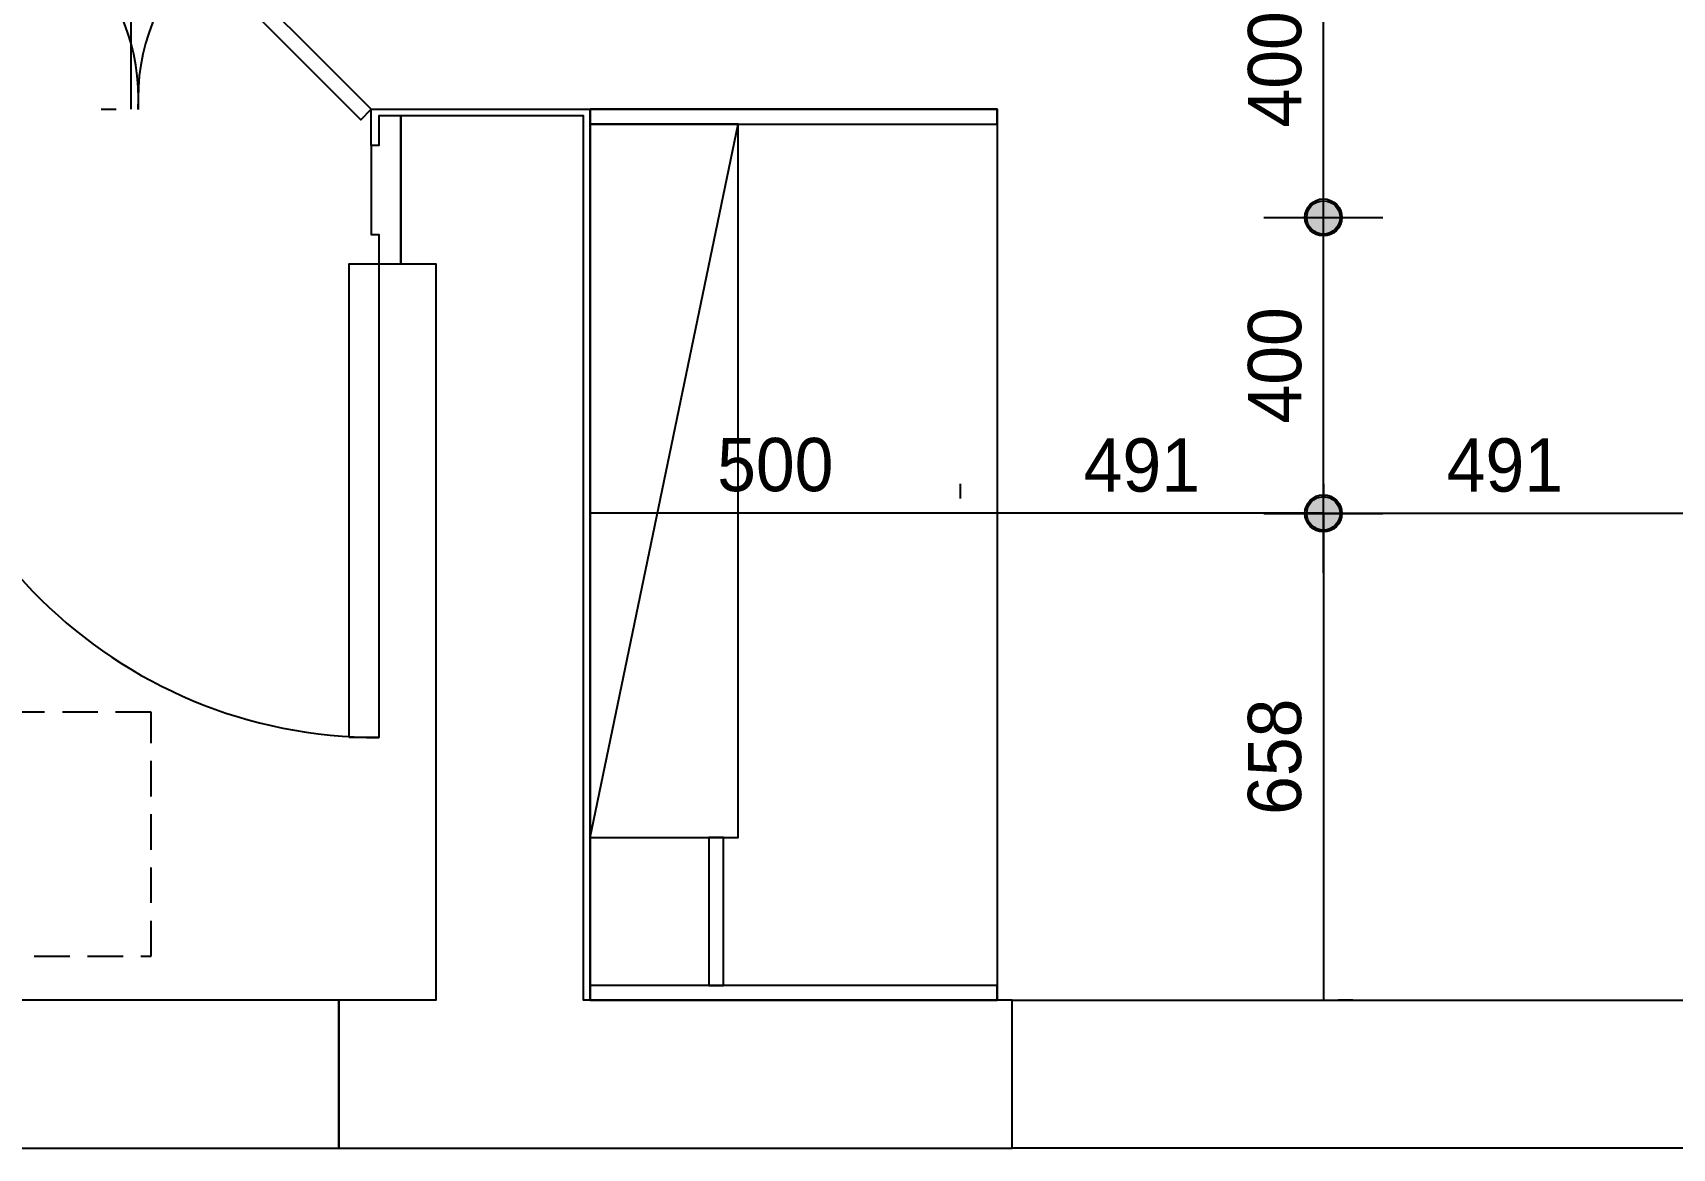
# Model space of a CAD drawing. Header units: millimetres. Extents: x 346859 to 753976, y -86090 to 5333.
# Drawn here: x 432758 to 434973, y -26055 to -24548 of the extents above; entities that cross this region are included whole.
import ezdxf

# ---------------------------------------------------------------- set-up
doc = ezdxf.new("R2010")
doc.units = ezdxf.units.MM
doc.header["$LTSCALE"] = 60
doc.linetypes.add('DH-HID2', pattern=[1.2, 0.8, -0.4])
for name, color, linetype in [('04-WIN', 4, 'Continuous'), ('06-FUR', 6, 'Continuous'), ('07-DIM WAL', 5, 'Continuous'), ('2CONTINUOUS', 2, 'Continuous'), ('ac-wall-fin', 3, 'Continuous'), ('CO-DO-FR', 7, 'Continuous'), ('CO-DOOR', 8, 'Continuous'), ('FU-FURM', 251, 'DH-HID2'), ('RC-LIGHT', 7, 'Continuous')]:
    doc.layers.add(name, color=color, linetype=linetype)
doc.styles.add('YOURNAME', font='HY울릉도M.TTF')
doc.dimstyles.new('40', dxfattribs={"dimscale": 40, "dimtxt": 1.8, "dimasz": 0.9, "dimexe": 0.5, "dimexo": 1, "dimgap": 0.7, "dimtad": 1, "dimdec": 0, "dimzin": 0, "dimdsep": 46, "dimtxsty": 'YOURNAME', "dimblk": 'NONE', "dimcen": 0, "dimclrd": 1, "dimclre": 1, "dimclrt": 7, "dimadec": 0, "dimazin": 0, "dimtfac": 1, "dimtdec": 0, "dimtix": 1, "dimtmove": 2, "dimatfit": 3, "dimldrblk": 'NONE', "dimfxl": 1, "dimtolj": 1, "dimtzin": 0, "dimarcsym": 0})

# ---------------------------------------------------------------- blocks, each defined once
blk = doc.blocks.new('VUSAUSEH')
at = {"layer": '04-WIN'}
for points in [[(406171.2, 31122.2), (407371.2, 31122.2), (407371.2, 31322.2), (406171.2, 31322.2)], [(409481.2, 31322.2), (409481.2, 31122.2), (408281.2, 31122.2), (408281.2, 31322.2)]]:
    blk.add_lwpolyline(points, close=True, dxfattribs=at)
at = {"layer": '2CONTINUOUS'}
blk.add_line((407371.2, 31322.2), (407371.2, 31122.2), dxfattribs=at)
for points in [[(408281.2, 31322.2), (407702.2, 31322.2), (407702.2, 32517.2), (407455.2, 32517.2), (407455.2, 32317.2), (407502.2, 32317.2), (407502.2, 31322.2), (407371.2, 31322.2)], [(407371.2, 31122.2), (408281.2, 31122.2), (408281.2, 31322.2)]]:
    blk.add_lwpolyline(points, dxfattribs=at)
blk = doc.blocks.new('cjswjdeh')
at = {"layer": '06-FUR', "color": 8}
blk.add_line((433511.2, 31542.2), (433711.2, 32506.2), dxfattribs=at)
blk.add_lwpolyline([(433215.2, 32526.2), (432992.5, 32748.9), (432978.3, 32734.8), (433201.1, 32512), (433215.2, 32526.2)], dxfattribs=at)
for points in [[(433511.2, 32506.2), (434061.2, 32506.2), (434061.2, 32526.2), (433511.2, 32526.2)], [(434061.2, 31322.2), (433511.2, 31322.2), (433511.2, 32526.2), (434061.2, 32526.2)], [(433511.2, 31542.2), (433711.2, 31542.2), (433711.2, 32506.2), (433511.2, 32506.2)], [(433671.2, 31342.2), (433691.2, 31342.2), (433691.2, 31542.2), (433671.2, 31542.2)], [(433511.2, 31322.2), (434061.2, 31322.2), (434061.2, 31342.2), (433511.2, 31342.2)]]:
    blk.add_lwpolyline(points, close=True, dxfattribs=at)
for centre, start, end in [((432620.7, 32540.4), 357.0853, 46.0235), ((433179.8, 32540.4), 133.9765, 182.9147)]:
    blk.add_arc(centre, 279.9, start, end, dxfattribs=at)
at = {"layer": 'ac-wall-fin'}
blk.add_line((433215.2, 32477.2), (433215.2, 32526.2), dxfattribs=at)
blk.add_lwpolyline([(433215.2, 32526.2), (433511.2, 32526.2), (433511.2, 31322.2)], dxfattribs=at)
at = {"layer": 'CO-DO-FR', "color": 8}
blk.add_lwpolyline([(433255.2, 32317.2), (433255.2, 32517.2), (433225.2, 32517.2), (433225.2, 32477.2), (433215.2, 32477.2), (433215.2, 32357.2), (433225.2, 32357.2), (433225.2, 32317.2), (433255.2, 32317.2)], close=True, dxfattribs=at)
at = {"layer": 'CO-DOOR', "color": 8}
blk.add_lwpolyline([(433185.2, 31677.2), (433185.2, 32317.2), (433225.2, 32317.2), (433225.2, 31677.2)], close=True, dxfattribs=at)
blk.add_arc((433223.8, 32325.8), 648.6, 180.7598, 270.1285, dxfattribs=at)
at = {"layer": 'FU-FURM', "color": 8}
blk.add_lwpolyline([(431967.6, 31381.6), (432917.6, 31381.6), (432917.6, 31711.6), (431967.6, 31711.6)], close=True, dxfattribs=at)
blk.add_blockref('VUSAUSEH', (25800, 0))
blk = doc.blocks.new('1')
at = {"linetype": 'Continuous'}
h = blk.add_hatch(color=4, dxfattribs=at)
h.dxf.hatch_style = 1
edge = h.paths.add_edge_path()
edge.add_arc((11539653.5, -14273503.8), 37.5, 0, 360)
at = {"color": 1, "linetype": 'Continuous'}
for p, q in [((11539653.5, -14273637.1), (11539653.5, -14273370.5)), ((11539520.2, -14273503.8), (11539786.8, -14273503.8))]:
    blk.add_line(p, q, dxfattribs=at)
at = {"color": 4, "linetype": 'Continuous'}
for radius in [41.5, 37.5]:
    blk.add_circle((11539653.5, -14273503.8), radius, dxfattribs=at)
blk = doc.blocks.new('*D115')
at = {"layer": '07-DIM WAL', "color": 1, "lineweight": -2, "transparency": 16777216}
for p, q in [((434462, -24797.4), (434482, -24797.4)), ((434502, -25197.4), (434502, -24797.4)), ((434462, -25197.4), (434482, -25197.4))]:
    blk.add_line(p, q, dxfattribs=at)
at = {"layer": 'Defpoints', "color": 0, "transparency": 16777216}
for p in [(434502, -24797.4), (434502, -24797.4), (434502, -25197.4)]:
    blk.add_point(p, dxfattribs=at)
at = {"layer": '07-DIM WAL', "color": 7, "transparency": 16777216, "insert": (434436.5, -24997.4), "char_height": 72, "attachment_point": 5, "rotation": 90, "style": 'YOURNAME'}
blk.add_mtext('\\A1;400', dxfattribs=at)
blk = doc.blocks.new('_None')
blk = doc.blocks.new('*D116')
at = {"layer": '07-DIM WAL', "color": 1, "lineweight": -2, "transparency": 16777216}
for p, q in [((434462, -24397.4), (434482, -24397.4)), ((434502, -24797.4), (434502, -24397.4)), ((434462, -24797.4), (434482, -24797.4))]:
    blk.add_line(p, q, dxfattribs=at)
at = {"layer": 'Defpoints', "color": 0, "transparency": 16777216}
for p in [(434502, -24397.4), (434502, -24397.4), (434502, -24797.4)]:
    blk.add_point(p, dxfattribs=at)
at = {"layer": '07-DIM WAL', "color": 7, "transparency": 16777216, "insert": (434436.5, -24597.4), "char_height": 72, "attachment_point": 5, "rotation": 90, "style": 'YOURNAME'}
blk.add_mtext('\\A1;400', dxfattribs=at)
blk = doc.blocks.new('*D118')
at = {"layer": '07-DIM WAL', "color": 1, "lineweight": -2, "transparency": 16777216}
for p, q in [((434462, -25197.4), (434482, -25197.4)), ((434502, -25197.4), (434502, -25855.4)), ((434542, -25855.4), (434522, -25855.4))]:
    blk.add_line(p, q, dxfattribs=at)
at = {"layer": 'Defpoints', "color": 0, "transparency": 16777216}
for p in [(434502, -25197.4), (434502, -25855.4), (434502, -25855.4)]:
    blk.add_point(p, dxfattribs=at)
at = {"layer": '07-DIM WAL', "color": 7, "transparency": 16777216, "insert": (434436.4, -25526.4), "char_height": 72, "attachment_point": 5, "rotation": 90, "style": 'YOURNAME'}
blk.add_mtext('\\A1;658', dxfattribs=at)
blk = doc.blocks.new('*D119')
at = {"layer": '07-DIM WAL', "color": 1, "lineweight": -2, "transparency": 16777216}
for p, q in [((434502, -25157.4), (434502, -25177.4)), ((434992.7, -25157.4), (434992.7, -25177.4)), ((434502, -25197.4), (434992.7, -25197.4))]:
    blk.add_line(p, q, dxfattribs=at)
at = {"layer": 'Defpoints', "color": 0, "transparency": 16777216}
for p in [(434502, -25197.4), (434992.7, -25197.4), (434992.7, -25197.4)]:
    blk.add_point(p, dxfattribs=at)
at = {"layer": '07-DIM WAL', "color": 7, "transparency": 16777216, "insert": (434747.3, -25132.6), "char_height": 72, "attachment_point": 5, "style": 'YOURNAME'}
blk.add_mtext('\\A1;491', dxfattribs=at)
blk = doc.blocks.new('*D120')
at = {"layer": '07-DIM WAL', "color": 1, "lineweight": -2, "transparency": 16777216}
for p, q in [((434011.2, -25157.4), (434011.2, -25177.4)), ((434502, -25157.4), (434502, -25177.4)), ((434502, -25197.4), (434011.2, -25197.4))]:
    blk.add_line(p, q, dxfattribs=at)
at = {"layer": 'Defpoints', "color": 0, "transparency": 16777216}
for p in [(434011.2, -25197.4), (434011.2, -25197.4), (434502, -25197.4)]:
    blk.add_point(p, dxfattribs=at)
at = {"layer": '07-DIM WAL', "color": 7, "transparency": 16777216, "insert": (434256.6, -25132.6), "char_height": 72, "attachment_point": 5, "style": 'YOURNAME'}
blk.add_mtext('\\A1;491', dxfattribs=at)
blk = doc.blocks.new('*D272')
at = {"layer": '07-DIM WAL', "color": 1, "lineweight": -2, "transparency": 16777216}
for p, q in [((433511.2, -25157.4), (433511.2, -25177.4)), ((434011.2, -25157.4), (434011.2, -25177.4)), ((434011.2, -25197.4), (433511.2, -25197.4))]:
    blk.add_line(p, q, dxfattribs=at)
at = {"layer": 'Defpoints', "color": 0, "transparency": 16777216}
for p in [(433511.2, -25197.4), (433511.2, -25197.4), (434011.2, -25197.4)]:
    blk.add_point(p, dxfattribs=at)
at = {"layer": '07-DIM WAL', "color": 7, "transparency": 16777216, "insert": (433761.2, -25132), "char_height": 72, "attachment_point": 5, "style": 'YOURNAME'}
blk.add_mtext('\\A1;500', dxfattribs=at)
blk = doc.blocks.new('*D279')
at = {"layer": '07-DIM WAL', "color": 1, "lineweight": -2, "transparency": 16777216}
for p, q in [((432850.2, -23206.9), (432870.2, -23206.9)), ((432890.2, -23206.9), (432890.2, -24651.4)), ((432850.2, -24651.4), (432870.2, -24651.4))]:
    blk.add_line(p, q, dxfattribs=at)
at = {"layer": 'Defpoints', "color": 0, "transparency": 16777216}
for p in [(432890.2, -23206.9), (432890.2, -24651.4), (432890.2, -24651.4)]:
    blk.add_point(p, dxfattribs=at)
at = {"layer": '07-DIM WAL', "color": 7, "transparency": 16777216, "insert": (432825.5, -23929.2), "char_height": 72, "attachment_point": 5, "rotation": 90, "style": 'YOURNAME'}
blk.add_mtext('\\A1;1445', dxfattribs=at)

msp = doc.modelspace()

# ---------------------------------------------------------------- block references
msp.add_blockref('cjswjdeh', (0, -57177.6))
at = {"layer": 'RC-LIGHT', "xscale": 0.6024096385271789, "yscale": 0.6024096385271789, "zscale": 0.6024096385271789}
for p in [(-6517096.5, 8573698.8), (-6517096.5, 8573298.8)]:
    msp.add_blockref('1', p, dxfattribs=at)

# ---------------------------------------------------------------- dimensions: what is measured, and where the dimension line sits
at = {"layer": '07-DIM WAL'}
for base, p1, p2, picture, middle in [((432890.2121989, -24651.4390389), (432890.2121989, -23206.9390389), (432890.2121989, -24651.4390389), '*D279', (432825.4931577, -23929.1890389)), ((434502, -24397.4), (434502, -24797.4), (434502, -24397.4), '*D116', (434436.5, -24597.4)), ((434502, -24797.4), (434502, -25197.4), (434502, -24797.4), '*D115', (434436.5, -24997.4)), ((434502, -25855.4), (434502, -25197.4), (434502, -25855.4), '*D118', (434436.4, -25526.4))]:
    dim = msp.add_linear_dim(base=base, p1=p1, p2=p2, angle=90, dimstyle='40', dxfattribs=at)
    dim.commit()
    dim.dimension.update_dxf_attribs({"geometry": picture, "text_midpoint": middle})
for base, p1, p2, picture, middle in [((433511.2, -25197.4), (434011.2, -25197.4), (433511.2, -25197.4), '*D272', (433761.2, -25132)), ((434011.2, -25197.4), (434502, -25197.4), (434011.2, -25197.4), '*D120', (434256.6, -25132.6)), ((434992.7, -25197.4), (434502, -25197.4), (434992.7, -25197.4), '*D119', (434747.3, -25132.6))]:
    dim = msp.add_linear_dim(base=base, p1=p1, p2=p2, dimstyle='40', dxfattribs=at)
    dim.commit()
    dim.dimension.update_dxf_attribs({"geometry": picture, "text_midpoint": middle})

doc.saveas('drawing.dxf')
